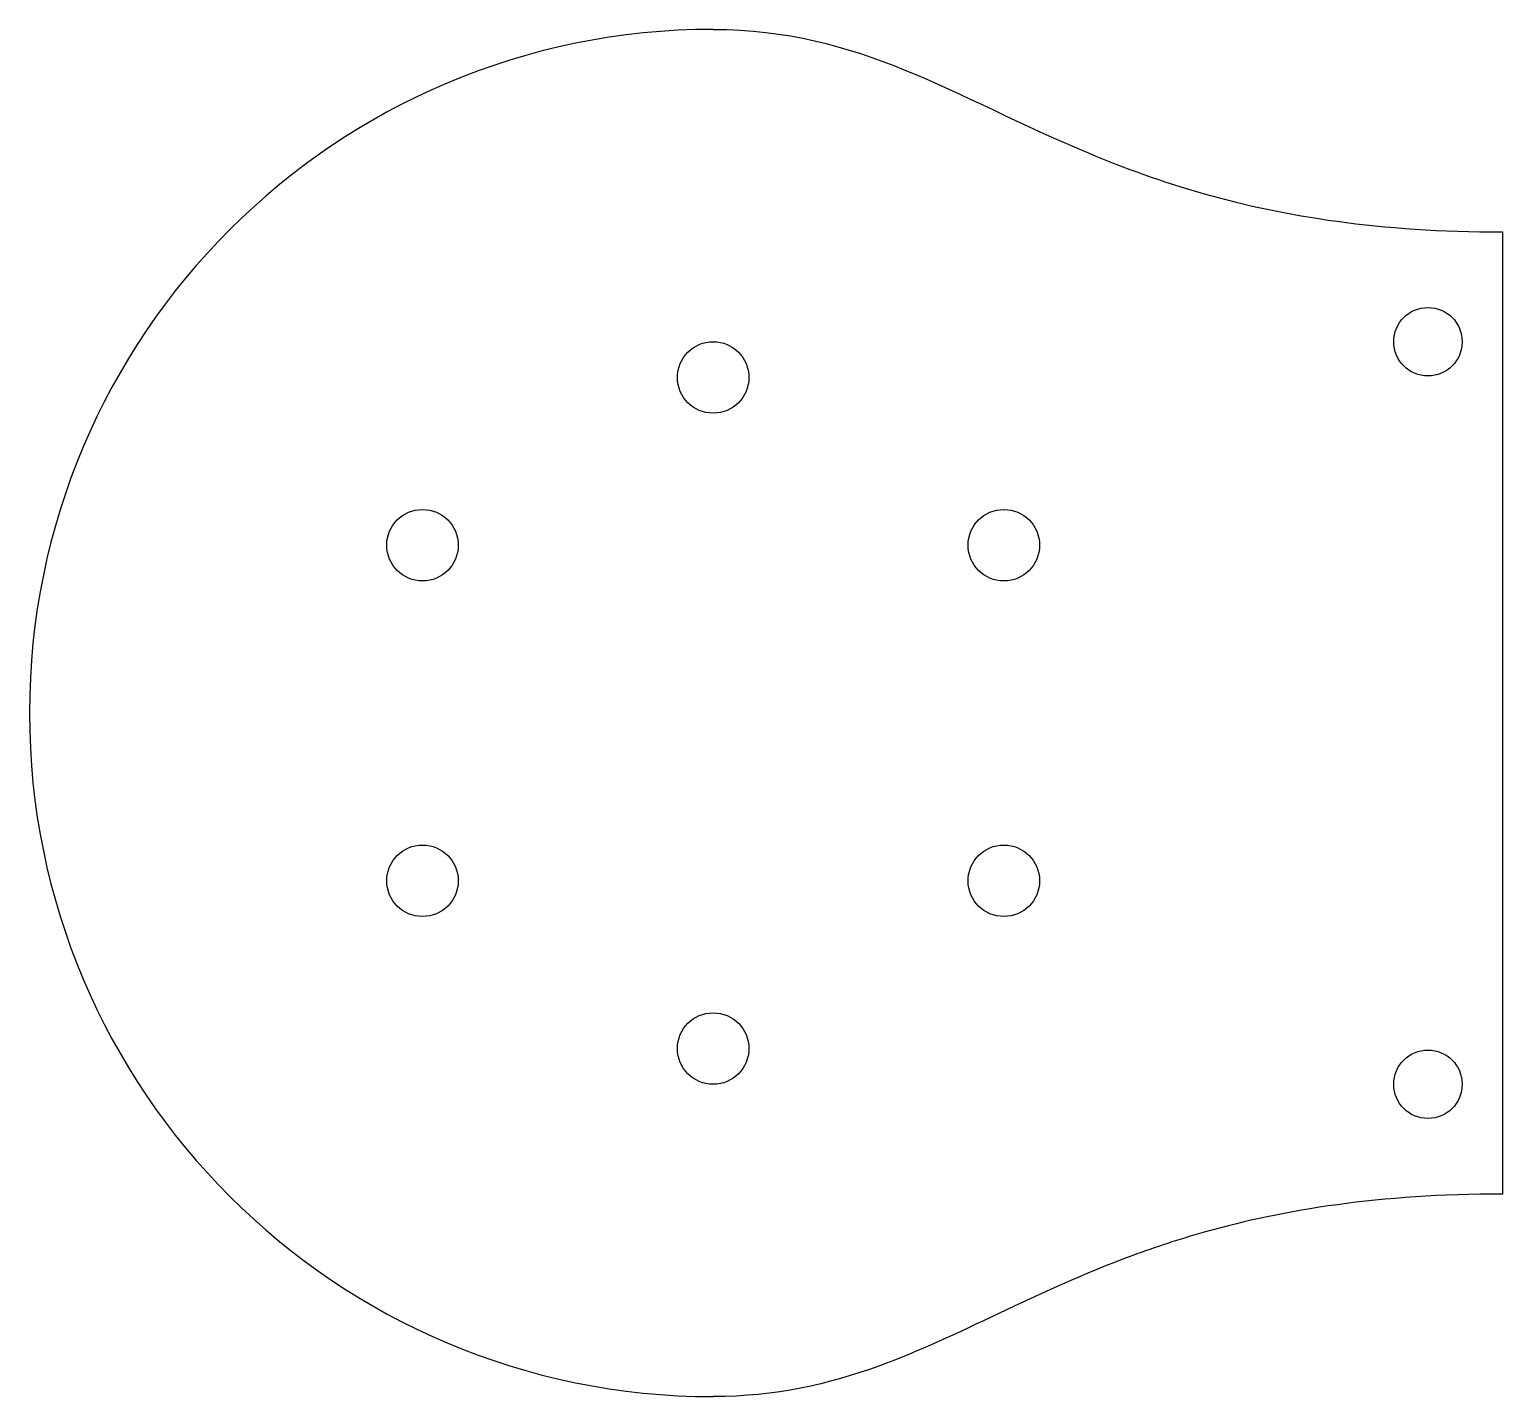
# Model space of a CAD drawing. Header units: inches. Extents: x -2.17 to 2.5, y -2.17 to 2.17.
import ezdxf

# ---------------------------------------------------------------- set-up
doc = ezdxf.new("R2010")
doc.units = ezdxf.units.IN
doc.header["$MEASUREMENT"] = 0

msp = doc.modelspace()

# ---------------------------------------------------------------- linework, layer by layer
msp.add_line((2.5, 1.5239), (2.5, -1.5239))
for centre, radius in [((2.2638, 1.1762), 0.1083), ((0, 1.063), 0.1132), ((-0.9206, 0.5315), 0.1132), ((0.9206, 0.5315), 0.1132), ((-0.9206, -0.5315), 0.1132), ((0.9206, -0.5315), 0.1132), ((0, -1.063), 0.1132), ((2.2638, -1.1762), 0.1083)]:
    msp.add_circle(centre, radius)
msp.add_arc((0, 0), 2.1654, 90, 270)
for points, knots in [([(0, 2.1654), (0.4643, 2.1654), (0.7584, 1.9532), (1.3014, 1.7268), (1.4212, 1.6827), (1.5555, 1.6447)], [-10.73114, -10.73114, -10.73114, -10.73114, -4.549566, -4.549566, -2.967802, -2.967802, -2.967802, -2.967802]), ([(1.5555, -1.6447), (1.4752, -1.6674), (1.4001, -1.6923), (1.0148, -1.8344), (0.7791, -1.9761), (0.3648, -2.1268), (0.1979, -2.1654), (0, -2.1654)], [-4.449507, -4.449507, -4.449507, -4.449507, -3.905758, -3.905758, -1.507637, -1.507637, 0, 0, 0, 0])]:
    msp.add_open_spline(points, degree=3, knots=knots)
for points in [[(1.5555, 1.6447), (1.8075, 1.5735), (2.1105, 1.5239), (2.5, 1.5239)], [(2.5, -1.5239), (2.1115, -1.5239), (1.8082, -1.5733), (1.5555, -1.6447)]]:
    msp.add_open_spline(points, degree=3)

doc.saveas('drawing.dxf')
